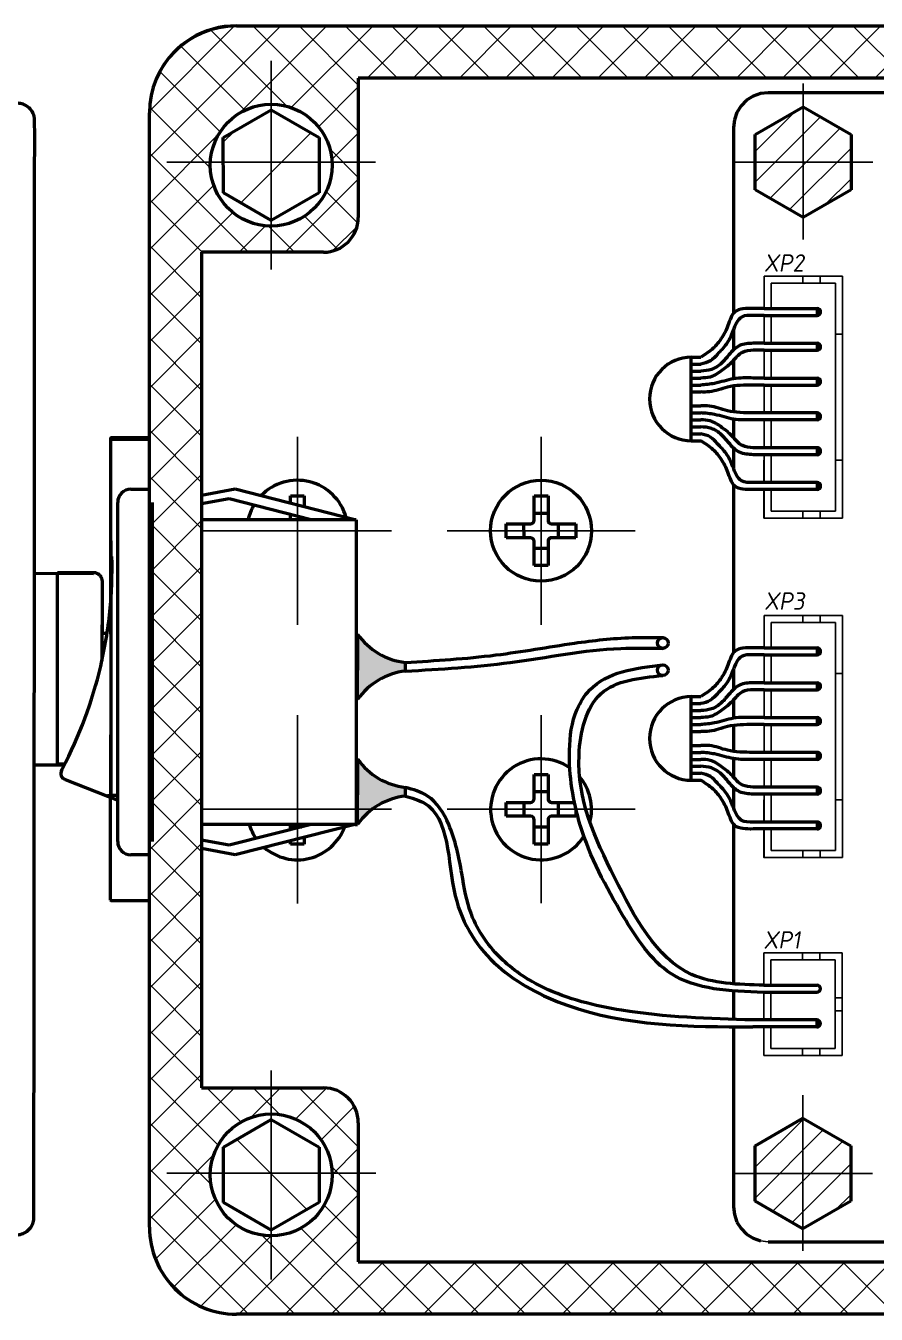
# Model space of a CAD drawing. Header units: inches. Extents: x -14 to 5184, y -66 to 1689.
# Drawn here: x 2332.1 to 2381, y 1406.1 to 1480.1 of the extents above; entities that cross this region are included whole.
import ezdxf

# ---------------------------------------------------------------- set-up
doc = ezdxf.new("R2010")
doc.units = ezdxf.units.IN
doc.header["$MEASUREMENT"] = 0
for name, color, linetype, lineweight in [('Видимые тонкие (ГОСТ)', 7, 'Continuous', 25), ('Видимый контур (ГОСТ)', 7, 'Continuous', 50), ('Маркер центра (ГОСТ)', 7, 'Continuous', 25), ('Штриховка (ГОСТ)', 7, 'Continuous', 18)]:
    doc.layers.add(name, color=color, linetype=linetype, lineweight=lineweight)
doc.styles.add('Standart2', font='gost_b.ttf', dxfattribs={"oblique": 10, "height": 2})
pattern_1 = [(45, (-1048.1199, 909.1897), (-0.88388348, 0.88388348), [])]

msp = doc.modelspace()

# ---------------------------------------------------------------- hatches: boundary and pattern name
at = {"layer": 'Видимые тонкие (ГОСТ)', "ltscale": 0.5}
h = msp.add_hatch(color=8, dxfattribs=at)
h.dxf.hatch_style = 1
h.paths.add_polyline_path([(2351.2092, 1441.4844), (2351.2092, 1441.4831), (2351.2092, 1441.4094, -0.2153571), (2353.9539, 1443.0344), (2353.9539, 1443.5344, -0.2153571), (2351.2092, 1445.1594), (2351.2092, 1445.0857), (2351.2092, 1443.2844), (2351.2092, 1443.0969)])
h = msp.add_hatch(color=8, dxfattribs=at)
h.dxf.hatch_style = 1
h.paths.add_polyline_path([(2351.2096, 1434.3094), (2351.2096, 1434.308), (2351.2096, 1434.2344, -0.2153571), (2353.9543, 1435.8594), (2353.9543, 1436.3594, -0.2153571), (2351.2096, 1437.9844), (2351.2096, 1437.9107), (2351.2096, 1436.1094), (2351.2096, 1435.9219)])
at = {"layer": 'Штриховка (ГОСТ)'}
h = msp.add_hatch(dxfattribs=at)
h.set_pattern_fill('ANSI37', color=256, scale=15, style=0)
h.set_pattern_definition([(45, (-1048.1199, 909.1897), (-1.3258252, 1.3258252), []), (135, (-1048.1199, 909.1897), (-1.3258252, -1.3258252), [])])
edge = h.paths.add_edge_path()
edge.add_ellipse((2344.2502, 1411.0967), major_axis=(-5, -0.0003), ratio=1, start_angle=0, end_angle=90)
edge.add_line((2344.2504, 1406.0967), (2464.2504, 1406.1028))
edge.add_ellipse((2464.2502, 1411.1028), major_axis=(0.0003, -5), ratio=1, start_angle=0, end_angle=90)
edge.add_line((2469.2502, 1411.103), (2469.2469, 1475.103))
edge.add_ellipse((2464.2469, 1475.1028), major_axis=(5, 0.0003), ratio=1, start_angle=0, end_angle=90)
edge.add_line((2464.2467, 1480.1028), (2344.2467, 1480.0967))
edge.add_ellipse((2344.2469, 1475.0967), major_axis=(-0.0003, 5), ratio=1, start_angle=0, end_angle=90)
edge.add_line((2339.2469, 1475.0965), (2339.2502, 1411.0965))
edge = h.paths.add_edge_path(flags=0)
edge.add_ellipse((2462.25, 1414.1027), major_axis=(-0.0002, 3.5), ratio=1, start_angle=0, end_angle=360)
edge = h.paths.add_edge_path(flags=0)
edge.add_ellipse((2462.2471, 1472.1027), major_axis=(-0.0002, 3.5), ratio=1, start_angle=0, end_angle=360)
edge = h.paths.add_edge_path(flags=0)
edge.add_ellipse((2346.2471, 1472.0968), major_axis=(-0.0002, 3.5), ratio=1, start_angle=0, end_angle=360)
edge = h.paths.add_edge_path(flags=0)
edge.add_ellipse((2346.25, 1414.0968), major_axis=(-0.0002, 3.5), ratio=1, start_angle=0, end_angle=360)
edge = h.paths.add_edge_path(flags=0)
edge.add_ellipse((2459.2472, 1469.1025), major_axis=(-2, -0.0001), ratio=1, start_angle=0, end_angle=90)
edge.add_line((2459.2473, 1467.1025), (2466.2473, 1467.1029))
edge.add_line((2466.2473, 1467.1029), (2466.2497, 1419.1029))
edge.add_line((2466.2497, 1419.1029), (2459.2497, 1419.1025))
edge.add_ellipse((2459.2498, 1417.1025), major_axis=(-0.0001, 2), ratio=1, start_angle=0, end_angle=90)
edge.add_line((2457.2498, 1417.1024), (2457.2503, 1409.1024))
edge.add_line((2457.2503, 1409.1024), (2351.2503, 1409.0971))
edge.add_line((2351.2503, 1409.0971), (2351.2498, 1417.0971))
edge.add_ellipse((2349.2498, 1417.097), major_axis=(2, 0.0001), ratio=1, start_angle=0, end_angle=90)
edge.add_line((2349.2497, 1419.097), (2342.2497, 1419.0966))
edge.add_line((2342.2497, 1419.0966), (2342.2473, 1467.0966))
edge.add_line((2342.2473, 1467.0966), (2349.2473, 1467.097))
edge.add_ellipse((2349.2472, 1469.097), major_axis=(0.0001, -2), ratio=1, start_angle=0, end_angle=90)
edge.add_line((2351.2472, 1469.0971), (2351.2468, 1477.0971))
edge.add_line((2351.2468, 1477.0971), (2457.2468, 1477.1024))
edge.add_line((2457.2468, 1477.1024), (2457.2472, 1469.1024))
h = msp.add_hatch(dxfattribs=at)
h.set_pattern_fill('ANSI31', color=256, scale=25.4, style=0)
h.set_pattern_definition([(45, (2194.0126, 1243.104), (-2.245064, 2.245064), [])])
h.paths.add_polyline_path([(2346.2457, 1475.2722), (2348.9964, 1473.6857), (2348.9977, 1470.5103), (2346.2484, 1468.9214), (2343.4977, 1470.508), (2343.4964, 1473.6834)])
h = msp.add_hatch(dxfattribs=at)
h.set_pattern_fill('ANSI31', color=256, scale=10, style=0)
h.set_pattern_definition(pattern_1)
h.paths.add_polyline_path([(2376.8009, 1475.449), (2379.5509, 1473.8613), (2379.5509, 1470.6859), (2376.8009, 1469.0982), (2374.0509, 1470.6859), (2374.0509, 1473.8613)])
h = msp.add_hatch(dxfattribs=at)
h.set_pattern_fill('ANSI31', color=256, scale=10, style=0)
h.set_pattern_definition(pattern_1)
h.paths.add_polyline_path([(2376.7896, 1417.3497), (2379.5396, 1415.762), (2379.5396, 1412.5866), (2376.7896, 1410.9989), (2374.0396, 1412.5866), (2374.0396, 1415.762)])
h = msp.add_hatch(dxfattribs=at)
h.set_pattern_fill('ANSI31', color=256, scale=25.4, angle=90.00021, style=0)
h.set_pattern_definition([(135.0002, (2194.0126, 1243.104), (-2.245056, -2.245072), [])])
h.paths.add_polyline_path([(2346.2488, 1417.2722), (2348.9994, 1415.6855), (2349.0006, 1412.5101), (2346.2512, 1410.9214), (2343.5006, 1412.5081), (2343.4994, 1415.6835)])

# ---------------------------------------------------------------- linework, layer by layer
at = {"layer": 'Видимые тонкие (ГОСТ)'}
for p, q in [((2374.5563, 1463.8683), (2374.5573, 1465.7232)), ((2374.5555, 1462.3982), (2374.5561, 1463.4683)), ((2374.559, 1462.3978), (2374.5588, 1461.8683)), ((2374.5585, 1461.4683), (2374.5577, 1459.8683)), ((2374.5575, 1459.4683), (2374.5566, 1457.8683)), ((2374.5564, 1457.4683), (2374.5555, 1455.8683)), ((2374.5509, 1453.8683), (2374.5516, 1455.1482)), ((2374.5553, 1455.4683), (2374.5551, 1455.1482)), ((2374.5498, 1451.8232), (2374.5507, 1453.4683)), ((2374.5509, 1451.822), (2374.5498, 1451.8232)), ((2374.5509, 1451.822), (2376.0358, 1451.8212)), ((2374.5518, 1451.822), (2374.5518, 1451.8211)), ((2376.0366, 1451.8203), (2374.5518, 1451.8211)), ((2374.5537, 1451.819), (2374.5518, 1451.8211)), ((2374.5563, 1444.3683), (2374.5573, 1446.2232)), ((2374.5555, 1442.8982), (2374.5561, 1443.9683)), ((2374.559, 1442.8978), (2374.5588, 1442.3683)), ((2374.5585, 1441.9683), (2374.5577, 1440.3683)), ((2374.5575, 1439.9683), (2374.5566, 1438.3683)), ((2374.5564, 1437.9683), (2374.5555, 1436.3683)), ((2374.5553, 1435.9683), (2374.5551, 1435.6482)), ((2374.5509, 1434.3683), (2374.5516, 1435.6482)), ((2374.5498, 1432.3232), (2374.5507, 1433.9683)), ((2374.5509, 1432.322), (2374.5498, 1432.3232)), ((2374.5509, 1432.322), (2376.0358, 1432.3212)), ((2374.5518, 1432.322), (2374.5518, 1432.3211)), ((2376.0366, 1432.3203), (2374.5518, 1432.3211)), ((2374.5537, 1432.319), (2374.5518, 1432.3211))]:
    msp.add_line(p, q, dxfattribs=at)
at = {"layer": 'Видимые тонкие (ГОСТ)', "transparency": 33554687}
for p, q in [((2374.5573, 1465.7232), (2374.5573, 1463.8683)), ((2376.7758, 1465.7232), (2374.5573, 1465.7232)), ((2376.7758, 1465.3232), (2376.7758, 1465.7232)), ((2377.7728, 1465.7232), (2376.7758, 1465.7232)), ((2379.0573, 1465.7232), (2377.7728, 1465.7232)), ((2377.7728, 1465.3232), (2377.7728, 1465.7232)), ((2379.0573, 1462.3982), (2379.0573, 1465.7232)), ((2374.9573, 1465.3232), (2374.9573, 1463.8683)), ((2376.7758, 1465.3232), (2374.9573, 1465.3232)), ((2377.7728, 1465.3232), (2376.7758, 1465.3232)), ((2378.6573, 1465.3232), (2377.7728, 1465.3232)), ((2378.6573, 1462.3982), (2378.6573, 1465.3232)), ((2374.5573, 1463.4683), (2374.5573, 1461.8683)), ((2374.9573, 1463.4683), (2374.9573, 1461.8683)), ((2378.6573, 1455.1482), (2378.6573, 1462.3982)), ((2378.6573, 1462.3982), (2379.0573, 1462.3982)), ((2379.0573, 1455.1482), (2379.0573, 1462.3982)), ((2374.5573, 1461.4683), (2374.5573, 1459.8683)), ((2374.9573, 1461.4683), (2374.9573, 1459.8683)), ((2374.5573, 1459.4683), (2374.5573, 1457.8683)), ((2374.9573, 1459.4683), (2374.9573, 1457.8683)), ((2374.5573, 1457.4683), (2374.5573, 1455.8683)), ((2374.9573, 1457.4683), (2374.9573, 1455.8683)), ((2374.5573, 1455.4683), (2374.5573, 1453.8683)), ((2374.9573, 1455.4683), (2374.9573, 1453.8683)), ((2378.6573, 1455.1482), (2379.0573, 1455.1482)), ((2378.6573, 1452.2232), (2378.6573, 1455.1482)), ((2379.0573, 1451.8232), (2379.0573, 1455.1482)), ((2374.5573, 1453.4683), (2374.5573, 1451.8232)), ((2374.9573, 1453.4683), (2374.9573, 1452.2232)), ((2374.9573, 1452.2232), (2376.7758, 1452.2232)), ((2377.7728, 1452.2232), (2376.7758, 1452.2232)), ((2376.7758, 1452.2232), (2376.7758, 1451.8232)), ((2377.7728, 1452.2232), (2377.7728, 1451.8232)), ((2377.7728, 1452.2232), (2378.6573, 1452.2232)), ((2374.5573, 1451.8232), (2376.7758, 1451.8232)), ((2377.7728, 1451.8232), (2376.7758, 1451.8232)), ((2377.7728, 1451.8232), (2379.0573, 1451.8232)), ((2374.5573, 1446.2232), (2374.5573, 1444.3683)), ((2376.7758, 1446.2232), (2374.5573, 1446.2232)), ((2374.5573, 1446.2232), (2374.5573, 1444.3683)), ((2376.7758, 1446.2232), (2374.5573, 1446.2232)), ((2376.7758, 1445.8232), (2376.7758, 1446.2232)), ((2377.7728, 1446.2232), (2376.7758, 1446.2232)), ((2376.7758, 1445.8232), (2376.7758, 1446.2232)), ((2377.7728, 1446.2232), (2376.7758, 1446.2232)), ((2379.0573, 1446.2232), (2377.7728, 1446.2232)), ((2377.7728, 1445.8232), (2377.7728, 1446.2232)), ((2379.0573, 1446.2232), (2377.7728, 1446.2232)), ((2377.7728, 1445.8232), (2377.7728, 1446.2232)), ((2379.0573, 1442.8982), (2379.0573, 1446.2232)), ((2379.0573, 1442.8982), (2379.0573, 1446.2232)), ((2374.9573, 1445.8232), (2374.9573, 1444.3683)), ((2376.7758, 1445.8232), (2374.9573, 1445.8232)), ((2374.9573, 1445.8232), (2374.9573, 1444.3683)), ((2376.7758, 1445.8232), (2374.9573, 1445.8232)), ((2377.7728, 1445.8232), (2376.7758, 1445.8232)), ((2377.7728, 1445.8232), (2376.7758, 1445.8232)), ((2378.6573, 1445.8232), (2377.7728, 1445.8232)), ((2378.6573, 1445.8232), (2377.7728, 1445.8232)), ((2378.6573, 1442.8982), (2378.6573, 1445.8232)), ((2378.6573, 1442.8982), (2378.6573, 1445.8232)), ((2374.5573, 1443.9683), (2374.5573, 1442.3683)), ((2374.5573, 1443.9683), (2374.5573, 1442.3683)), ((2374.9573, 1443.9683), (2374.9573, 1442.3683)), ((2374.9573, 1443.9683), (2374.9573, 1442.3683)), ((2378.6573, 1435.6482), (2378.6573, 1442.8982)), ((2378.6573, 1442.8982), (2379.0573, 1442.8982)), ((2378.6573, 1435.6482), (2378.6573, 1442.8982)), ((2378.6573, 1442.8982), (2379.0573, 1442.8982)), ((2379.0573, 1435.6482), (2379.0573, 1442.8982)), ((2379.0573, 1435.6482), (2379.0573, 1442.8982)), ((2374.5573, 1441.9683), (2374.5573, 1440.3683)), ((2374.5573, 1441.9683), (2374.5573, 1440.3683)), ((2374.9573, 1441.9683), (2374.9573, 1440.3683)), ((2374.9573, 1441.9683), (2374.9573, 1440.3683)), ((2374.5573, 1439.9683), (2374.5573, 1438.3683)), ((2374.5573, 1439.9683), (2374.5573, 1438.3683)), ((2374.9573, 1439.9683), (2374.9573, 1438.3683)), ((2374.9573, 1439.9683), (2374.9573, 1438.3683)), ((2374.5573, 1437.9683), (2374.5573, 1436.3683)), ((2374.5573, 1437.9683), (2374.5573, 1436.3683)), ((2374.9573, 1437.9683), (2374.9573, 1436.3683)), ((2374.9573, 1437.9683), (2374.9573, 1436.3683)), ((2374.5573, 1435.9683), (2374.5573, 1434.3683)), ((2374.5573, 1435.9683), (2374.5573, 1434.3683)), ((2374.9573, 1435.9683), (2374.9573, 1434.3683)), ((2374.9573, 1435.9683), (2374.9573, 1434.3683)), ((2378.6573, 1435.6482), (2379.0573, 1435.6482)), ((2378.6573, 1432.7232), (2378.6573, 1435.6482)), ((2378.6573, 1435.6482), (2379.0573, 1435.6482)), ((2378.6573, 1432.7232), (2378.6573, 1435.6482)), ((2379.0573, 1432.3232), (2379.0573, 1435.6482)), ((2379.0573, 1432.3232), (2379.0573, 1435.6482)), ((2374.5573, 1433.9683), (2374.5573, 1432.3232)), ((2374.5573, 1433.9683), (2374.5573, 1432.3232)), ((2374.9573, 1433.9683), (2374.9573, 1432.7232)), ((2374.9573, 1433.9683), (2374.9573, 1432.7232)), ((2374.5573, 1432.3232), (2376.7758, 1432.3232)), ((2374.5573, 1432.3232), (2376.7758, 1432.3232)), ((2374.9573, 1432.7232), (2376.7758, 1432.7232)), ((2374.9573, 1432.7232), (2376.7758, 1432.7232)), ((2377.7728, 1432.7232), (2376.7758, 1432.7232)), ((2376.7758, 1432.7232), (2376.7758, 1432.3232)), ((2377.7728, 1432.7232), (2376.7758, 1432.7232)), ((2376.7758, 1432.7232), (2376.7758, 1432.3232)), ((2377.7728, 1432.3232), (2376.7758, 1432.3232)), ((2377.7728, 1432.3232), (2376.7758, 1432.3232)), ((2377.7728, 1432.7232), (2377.7728, 1432.3232)), ((2377.7728, 1432.7232), (2378.6573, 1432.7232)), ((2377.7728, 1432.7232), (2377.7728, 1432.3232)), ((2377.7728, 1432.7232), (2378.6573, 1432.7232)), ((2377.7728, 1432.3232), (2379.0573, 1432.3232)), ((2377.7728, 1432.3232), (2379.0573, 1432.3232)), ((2376.7613, 1426.8507), (2374.5428, 1426.8507)), ((2374.5428, 1426.8507), (2374.5428, 1424.9958)), ((2374.9428, 1426.4507), (2374.9428, 1424.9958)), ((2376.7613, 1426.4507), (2374.9428, 1426.4507)), ((2376.7613, 1426.4507), (2376.7613, 1426.8507)), ((2377.7583, 1426.8507), (2376.7613, 1426.8507)), ((2377.7583, 1426.4507), (2376.7613, 1426.4507)), ((2379.0428, 1426.8507), (2377.7583, 1426.8507)), ((2377.7583, 1426.4507), (2377.7583, 1426.8507)), ((2378.6428, 1426.4507), (2377.7583, 1426.4507)), ((2378.6428, 1424.2757), (2378.6428, 1426.4507)), ((2379.0428, 1424.2757), (2379.0428, 1426.8507)), ((2374.5428, 1424.5958), (2374.5428, 1422.9958)), ((2374.9428, 1424.5958), (2374.9428, 1422.9958)), ((2378.6428, 1423.5257), (2378.6428, 1424.2757)), ((2378.6428, 1424.2757), (2379.0428, 1424.2757)), ((2379.0428, 1423.5257), (2379.0428, 1424.2757)), ((2378.6428, 1421.3507), (2378.6428, 1423.5257)), ((2378.6428, 1423.5257), (2379.0428, 1423.5257)), ((2379.0428, 1420.9507), (2379.0428, 1423.5257)), ((2374.5428, 1422.5958), (2374.5428, 1420.9507)), ((2374.9428, 1422.5958), (2374.9428, 1421.3507)), ((2374.9428, 1421.3507), (2376.7613, 1421.3507)), ((2376.7613, 1421.3507), (2376.7613, 1420.9507)), ((2377.7583, 1421.3507), (2376.7613, 1421.3507)), ((2377.7583, 1421.3507), (2378.6428, 1421.3507)), ((2377.7583, 1421.3507), (2377.7583, 1420.9507)), ((2374.5428, 1420.9507), (2376.7613, 1420.9507)), ((2377.7583, 1420.9507), (2376.7613, 1420.9507)), ((2377.7583, 1420.9507), (2379.0428, 1420.9507)), ((2374.3559, 1410.3106), (2374.8009, 1410.2606))]:
    msp.add_line(p, q, dxfattribs=at)
at = {"layer": 'Видимый контур (ГОСТ)'}
for p, q in [((2344.2467, 1480.0967), (2464.2467, 1480.1028)), ((2344.25, 1480.1027), (2462.2483, 1480.1027)), ((2457.2468, 1477.1024), (2351.2468, 1477.0971)), ((2351.2468, 1477.0971), (2351.2472, 1469.0971)), ((2339.2502, 1411.0965), (2339.2469, 1475.0965)), ((2343.4964, 1473.6834), (2346.2457, 1475.2722)), ((2346.2457, 1475.2722), (2348.9964, 1473.6857)), ((2374.0509, 1473.8613), (2376.8009, 1475.449)), ((2376.8009, 1475.449), (2379.5509, 1473.8613)), ((2343.4977, 1470.508), (2343.4964, 1473.6834)), ((2348.9964, 1473.6857), (2348.9977, 1470.5103)), ((2374.0509, 1470.6859), (2374.0509, 1473.8613)), ((2379.5509, 1473.8613), (2379.5509, 1470.6859)), ((2376.8009, 1469.0982), (2374.0509, 1470.6859)), ((2379.5509, 1470.6859), (2376.8009, 1469.0982)), ((2346.2484, 1468.9214), (2343.4977, 1470.508)), ((2348.9977, 1470.5103), (2346.2484, 1468.9214)), ((2349.2473, 1467.097), (2342.2473, 1467.0966)), ((2342.2473, 1467.0966), (2342.2497, 1419.0966)), ((2337.0199, 1456.3707), (2337.0117, 1446.8033)), ((2337.0355, 1456.4537), (2337.0199, 1456.3707)), ((2337.0355, 1456.4539), (2339.2479, 1456.452)), ((2338.1924, 1453.4844), (2339.248, 1453.4844)), ((2344.1802, 1453.4844), (2342.248, 1453.1253)), ((2343.8399, 1452.9308), (2342.2481, 1452.635)), ((2348.5431, 1451.7344), (2343.8399, 1452.9308)), ((2351.0596, 1451.7344), (2344.1802, 1453.4844)), ((2347.3474, 1453.0967), (2348.1474, 1453.097)), ((2347.3476, 1452.6786), (2347.3474, 1453.0967)), ((2348.1474, 1453.097), (2348.1476, 1452.4751)), ((2361.3474, 1453.0975), (2362.1474, 1453.0977)), ((2361.3479, 1451.6975), (2361.3474, 1453.0975)), ((2362.1474, 1453.0977), (2362.1479, 1451.6977)), ((2337.4304, 1433.2464), (2337.4304, 1452.7224)), ((2339.4304, 1433.2464), (2339.4304, 1452.7224)), ((2362.1478, 1452.0977), (2361.3478, 1452.0975)), ((2351.1304, 1451.7344), (2342.2481, 1451.7344)), ((2347.3479, 1451.7344), (2347.3478, 1452.0384)), ((2348.1479, 1451.8349), (2348.1479, 1451.7344)), ((2351.1304, 1451.7344), (2351.1304, 1434.2344)), ((2359.748, 1451.4969), (2361.148, 1451.4974)), ((2359.7483, 1450.6969), (2359.748, 1451.4969)), ((2360.748, 1451.4972), (2360.7483, 1450.6972)), ((2362.348, 1451.4978), (2363.748, 1451.4983)), ((2362.7483, 1450.698), (2362.748, 1451.498)), ((2363.748, 1451.4983), (2363.7483, 1450.6983)), ((2361.1483, 1450.6974), (2359.7483, 1450.6969)), ((2363.7483, 1450.6983), (2362.3483, 1450.6978)), ((2361.3489, 1449.0975), (2361.3483, 1450.4975)), ((2361.3485, 1450.0975), (2362.1485, 1450.0977)), ((2362.1483, 1450.4977), (2362.1489, 1449.0977)), ((2362.1489, 1449.0977), (2361.3489, 1449.0975)), ((2332.6463, 1448.6527), (2336.04, 1448.6501)), ((2333.965, 1437.7065), (2333.965, 1448.7065)), ((2333.965, 1448.7065), (2336.0289, 1448.7047)), ((2336.818, 1445.2041), (2336.5245, 1445.2043)), ((2351.1342, 1445.1594), (2351.2092, 1445.1594)), ((2351.2092, 1445.1594), (2351.2092, 1445.0844)), ((2351.2092, 1445.0857), (2351.2092, 1445.1594)), ((2351.2092, 1445.1594), (2351.2092, 1445.0844)), ((2351.2092, 1445.0857), (2351.2092, 1445.1594)), ((2351.2092, 1445.0844), (2351.2092, 1445.0857)), ((2351.2092, 1445.0844), (2351.2092, 1445.0857)), ((2351.2092, 1445.0844), (2351.2092, 1443.2844)), ((2351.2092, 1445.0844), (2351.2092, 1443.2844)), ((2337.0094, 1444.1023), (2337.0094, 1444.1022)), ((2351.2092, 1441.4844), (2351.2092, 1443.2844)), ((2351.2092, 1441.4844), (2351.2092, 1443.2844)), ((2351.0592, 1441.4094), (2351.2092, 1441.4094)), ((2351.0592, 1441.4094), (2351.2092, 1441.4094)), ((2351.2092, 1441.4094), (2351.2092, 1441.4844)), ((2351.2092, 1441.4844), (2351.2092, 1441.4831)), ((2351.2092, 1441.4094), (2351.2092, 1441.4844)), ((2351.2092, 1441.4844), (2351.2092, 1441.4831)), ((2351.2092, 1441.4831), (2351.2092, 1441.4094)), ((2351.2092, 1441.4831), (2351.2092, 1441.4094)), ((2335.6321, 1440.5517), (2335.6314, 1440.552)), ((2335.1259, 1439.2639), (2335.1253, 1439.2641)), ((2334.5485, 1438.0064), (2334.5484, 1438.0065)), ((2332.6381, 1437.6527), (2334.3699, 1437.6514)), ((2333.965, 1437.7065), (2334.3978, 1437.7061)), ((2351.1346, 1437.9844), (2351.2096, 1437.9844)), ((2351.2096, 1437.9844), (2351.2096, 1437.9094)), ((2351.2096, 1437.9107), (2351.2096, 1437.9844)), ((2351.2096, 1437.9844), (2351.2096, 1437.9094)), ((2351.2096, 1437.9107), (2351.2096, 1437.9844)), ((2351.2096, 1437.9094), (2351.2096, 1437.9107)), ((2351.2096, 1437.9094), (2351.2096, 1437.9107)), ((2351.2096, 1437.9094), (2351.2096, 1436.1094)), ((2351.2096, 1437.9094), (2351.2096, 1436.1094)), ((2334.4031, 1436.8029), (2336.8462, 1435.847)), ((2361.3482, 1437.0975), (2362.1482, 1437.0977)), ((2361.3487, 1435.6975), (2361.3482, 1437.0975)), ((2362.1482, 1437.0977), (2362.1487, 1435.6977)), ((2336.8462, 1435.847), (2337.4304, 1435.6184)), ((2337.0023, 1435.7859), (2336.9973, 1429.871)), ((2351.2096, 1434.3094), (2351.2096, 1436.1094)), ((2351.2096, 1434.3094), (2351.2096, 1436.1094)), ((2362.1486, 1436.0977), (2361.3486, 1436.0975)), ((2359.7488, 1435.4969), (2361.1488, 1435.4974)), ((2359.7491, 1434.6969), (2359.7488, 1435.4969)), ((2360.7488, 1435.4972), (2360.7491, 1434.6972)), ((2362.3488, 1435.4978), (2363.6636, 1435.4983)), ((2362.7491, 1434.698), (2362.7488, 1435.498)), ((2363.7489, 1435.1141), (2363.7491, 1434.6983)), ((2351.2096, 1434.2344), (2351.2096, 1434.3094)), ((2351.2096, 1434.3094), (2351.2096, 1434.308)), ((2351.2096, 1434.2344), (2351.2096, 1434.3094)), ((2351.2096, 1434.3094), (2351.2096, 1434.308)), ((2351.2096, 1434.308), (2351.2096, 1434.2344)), ((2351.2096, 1434.308), (2351.2096, 1434.2344)), ((2361.1491, 1434.6974), (2359.7491, 1434.6969)), ((2361.3497, 1433.0975), (2361.3492, 1434.4975)), ((2362.1492, 1434.4977), (2362.1497, 1433.0977)), ((2363.7491, 1434.6983), (2362.3491, 1434.6978)), ((2351.1304, 1434.2344), (2342.249, 1434.2344)), ((2348.5431, 1434.2344), (2343.8399, 1433.0379)), ((2351.0596, 1434.2344), (2344.1802, 1432.4844)), ((2347.3494, 1433.9307), (2347.3493, 1434.2344)), ((2347.3493, 1434.0967), (2348.0031, 1434.097)), ((2348.1493, 1434.2344), (2348.1493, 1434.1342)), ((2351.0596, 1434.2344), (2351.2096, 1434.2344)), ((2351.0596, 1434.2344), (2351.2096, 1434.2344)), ((2361.3493, 1434.0975), (2362.1493, 1434.0977)), ((2343.8399, 1433.0379), (2342.249, 1433.3336)), ((2344.1802, 1432.4844), (2342.2491, 1432.8432)), ((2347.3497, 1433.0967), (2347.3496, 1433.2906)), ((2348.1497, 1433.097), (2347.3497, 1433.0967)), ((2348.1495, 1433.4941), (2348.1497, 1433.097)), ((2362.1497, 1433.0977), (2361.3497, 1433.0975)), ((2339.2491, 1432.4844), (2338.1924, 1432.4844)), ((2342.2497, 1419.0966), (2349.2497, 1419.097)), ((2374.0396, 1415.762), (2376.7896, 1417.3497)), ((2376.7896, 1417.3497), (2379.5396, 1415.762)), ((2343.4994, 1415.6835), (2346.2488, 1417.2722)), ((2346.2488, 1417.2722), (2348.9994, 1415.6855)), ((2351.2498, 1417.0971), (2351.2503, 1409.0971)), ((2343.5006, 1412.5081), (2343.4994, 1415.6835)), ((2348.9994, 1415.6855), (2349.0006, 1412.5101)), ((2374.0396, 1412.5866), (2374.0396, 1415.762)), ((2379.5396, 1415.762), (2379.5396, 1412.5866)), ((2339.25, 1411.1027), (2339.25, 1414.0996)), ((2346.2512, 1410.9214), (2343.5006, 1412.5081)), ((2349.0006, 1412.5101), (2346.2512, 1410.9214)), ((2376.7896, 1410.9989), (2374.0396, 1412.5866)), ((2379.5396, 1412.5866), (2376.7896, 1410.9989)), ((2351.2503, 1409.0971), (2457.2503, 1409.1024)), ((2464.2504, 1406.1028), (2344.2504, 1406.0967))]:
    msp.add_line(p, q, dxfattribs=at)
at = {"layer": 'Видимый контур (ГОСТ)', "transparency": 33554687}
for p, q in [((2373.5539, 1475.8236), (2373.2369, 1475.5076)), ((2373.9329, 1476.0626), (2373.5539, 1475.8236)), ((2374.3559, 1476.2096), (2373.9329, 1476.0626)), ((2374.8009, 1476.2606), (2374.3559, 1476.2096)), ((2433.8009, 1476.2606), (2374.8009, 1476.2606)), ((2372.9989, 1475.1276), (2372.8509, 1474.7056)), ((2373.2369, 1475.5076), (2372.9989, 1475.1276)), ((2372.8509, 1474.7056), (2372.8009, 1474.2606)), ((2372.8009, 1474.2606), (2372.8009, 1463.5845)), ((2372.8009, 1462.6502), (2372.8009, 1461.4836)), ((2372.8009, 1460.8847), (2372.8009, 1459.8278)), ((2372.8009, 1459.4122), (2372.8009, 1457.9244)), ((2372.8009, 1457.5087), (2372.8009, 1456.4518)), ((2372.8009, 1455.853), (2372.8009, 1454.6864)), ((2372.8009, 1453.7521), (2372.8009, 1444.0845)), ((2372.8009, 1443.1502), (2372.8009, 1441.9836)), ((2372.8009, 1441.3847), (2372.8009, 1440.3278)), ((2372.8009, 1439.9122), (2372.8009, 1438.4244)), ((2372.8009, 1438.0087), (2372.8009, 1436.9518)), ((2372.8009, 1436.353), (2372.8009, 1435.1864)), ((2372.8009, 1434.2521), (2372.8009, 1425.0712)), ((2372.8009, 1424.6675), (2372.8009, 1423.0313)), ((2372.8009, 1422.6026), (2372.8009, 1412.2606)), ((2372.8009, 1412.2606), (2372.8509, 1411.8156)), ((2372.8509, 1411.8156), (2372.9989, 1411.3926)), ((2372.9989, 1411.3926), (2373.2369, 1411.0136)), ((2373.2369, 1411.0136), (2373.5539, 1410.6966)), ((2373.5539, 1410.6966), (2373.9329, 1410.4586)), ((2373.9329, 1410.4586), (2374.3559, 1410.3106)), ((2374.8009, 1410.2606), (2433.8009, 1410.2606))]:
    msp.add_line(p, q, dxfattribs=at)
at = {"layer": 'Видимый контур (ГОСТ)', "ltscale": 0.5}
for p, q in [((2374.557, 1463.8683), (2373.933, 1463.8683)), ((2374.557, 1463.4683), (2373.933, 1463.4683)), ((2374.5561, 1463.4683), (2377.6073, 1463.4683)), ((2374.557, 1463.8683), (2377.6073, 1463.8683)), ((2377.6073, 1463.8683), (2377.6073, 1463.4683)), ((2374.557, 1461.8683), (2373.933, 1461.8683)), ((2374.557, 1461.8683), (2377.6073, 1461.8683)), ((2377.6073, 1461.8683), (2377.6073, 1461.4683)), ((2370.3775, 1458.6683), (2370.3775, 1461.0683)), ((2370.3775, 1461.0683), (2370.9168, 1461.0683)), ((2374.557, 1461.4683), (2373.933, 1461.4683)), ((2374.557, 1461.4683), (2377.6073, 1461.4683)), ((2370.3775, 1460.6683), (2370.9168, 1460.6683)), ((2370.3775, 1460.6683), (2370.9168, 1460.6683)), ((2370.3775, 1460.2683), (2370.9168, 1460.2683)), ((2370.3775, 1460.2683), (2370.9168, 1460.2683)), ((2370.3775, 1457.4683), (2370.3775, 1459.8683)), ((2370.3775, 1459.8683), (2370.9168, 1459.8683)), ((2370.3775, 1459.8683), (2370.9168, 1459.8683)), ((2370.3775, 1459.8683), (2370.9168, 1459.8683)), ((2370.3775, 1459.4683), (2370.9168, 1459.4683)), ((2370.3775, 1459.4683), (2370.9168, 1459.4683)), ((2370.3775, 1459.4683), (2370.9168, 1459.4683)), ((2370.3775, 1459.4683), (2370.9168, 1459.4683)), ((2374.557, 1459.8683), (2373.933, 1459.8683)), ((2374.557, 1459.4683), (2373.933, 1459.4683)), ((2374.557, 1459.8683), (2377.6073, 1459.8683)), ((2374.557, 1459.4683), (2377.6073, 1459.4683)), ((2377.6073, 1459.8683), (2377.6073, 1459.4683)), ((2370.3775, 1459.0683), (2370.9168, 1459.0683)), ((2370.3775, 1459.0683), (2370.9168, 1459.0683)), ((2370.3775, 1458.6683), (2370.3775, 1459.0683)), ((2370.3775, 1459.0683), (2370.9168, 1459.0683)), ((2370.3775, 1459.0683), (2370.9168, 1459.0683)), ((2370.3775, 1456.2683), (2370.3775, 1458.6683)), ((2370.3775, 1458.2683), (2370.9168, 1458.2683)), ((2370.3775, 1458.2683), (2370.9168, 1458.2683)), ((2370.3775, 1458.2683), (2370.9168, 1458.2683)), ((2370.3775, 1458.2683), (2370.9168, 1458.2683)), ((2370.3775, 1457.4683), (2370.3775, 1457.8683)), ((2370.3775, 1457.8683), (2370.9168, 1457.8683)), ((2370.3775, 1457.8683), (2370.9168, 1457.8683)), ((2370.3775, 1457.8683), (2370.9168, 1457.8683)), ((2370.3775, 1457.8683), (2370.9168, 1457.8683)), ((2370.3775, 1457.4683), (2370.9168, 1457.4683)), ((2370.3775, 1457.4683), (2370.9168, 1457.4683)), ((2370.3775, 1457.4683), (2370.9168, 1457.4683)), ((2377.6073, 1457.8683), (2373.933, 1457.8683)), ((2377.6073, 1457.4683), (2373.933, 1457.4683)), ((2377.6073, 1457.8683), (2377.6073, 1457.4683)), ((2370.3775, 1457.0683), (2370.9168, 1457.0683)), ((2370.3775, 1457.0683), (2370.9168, 1457.0683)), ((2370.3775, 1456.2683), (2370.3775, 1456.6683)), ((2370.3775, 1456.6683), (2370.9168, 1456.6683)), ((2370.3775, 1456.6683), (2370.9168, 1456.6683)), ((2370.3775, 1456.2683), (2370.9168, 1456.2683)), ((2377.6073, 1455.8683), (2373.933, 1455.8683)), ((2377.6073, 1455.8683), (2377.6073, 1455.4683)), ((2377.6073, 1455.4683), (2373.933, 1455.4683)), ((2377.6073, 1453.8683), (2373.933, 1453.8683)), ((2377.6073, 1453.8683), (2377.6073, 1453.4683)), ((2377.6073, 1453.4683), (2373.933, 1453.4683)), ((2374.557, 1444.3683), (2373.933, 1444.3683)), ((2374.557, 1443.9683), (2373.933, 1443.9683)), ((2374.5561, 1443.9683), (2377.6073, 1443.9683)), ((2374.557, 1444.3683), (2377.6073, 1444.3683)), ((2377.6073, 1444.3683), (2377.6073, 1443.9683)), ((2351.2092, 1443.4719), (2351.2092, 1443.0969)), ((2351.2092, 1443.4719), (2351.2092, 1443.0969)), ((2353.9539, 1443.0344), (2353.9539, 1443.5344)), ((2374.557, 1442.3683), (2373.933, 1442.3683)), ((2374.557, 1441.9683), (2373.933, 1441.9683)), ((2374.557, 1442.3683), (2377.6073, 1442.3683)), ((2374.557, 1441.9683), (2377.6073, 1441.9683)), ((2377.6073, 1442.3683), (2377.6073, 1441.9683)), ((2370.3775, 1439.1683), (2370.3775, 1441.5683)), ((2370.3775, 1441.5683), (2370.9168, 1441.5683)), ((2370.3775, 1441.1683), (2370.9168, 1441.1683)), ((2370.3775, 1441.1683), (2370.9168, 1441.1683)), ((2370.3775, 1440.7683), (2370.9168, 1440.7683)), ((2370.3775, 1440.7683), (2370.9168, 1440.7683)), ((2370.3775, 1437.9683), (2370.3775, 1440.3683)), ((2370.3775, 1440.3683), (2370.9168, 1440.3683)), ((2370.3775, 1440.3683), (2370.9168, 1440.3683)), ((2370.3775, 1440.3683), (2370.9168, 1440.3683)), ((2374.557, 1440.3683), (2373.933, 1440.3683)), ((2374.557, 1440.3683), (2377.6073, 1440.3683)), ((2377.6073, 1440.3683), (2377.6073, 1439.9683)), ((2370.3775, 1439.9683), (2370.9168, 1439.9683)), ((2370.3775, 1439.9683), (2370.9168, 1439.9683)), ((2370.3775, 1439.9683), (2370.9168, 1439.9683)), ((2370.3775, 1439.9683), (2370.9168, 1439.9683)), ((2370.3775, 1439.5683), (2370.9168, 1439.5683)), ((2370.3775, 1439.5683), (2370.9168, 1439.5683)), ((2370.3775, 1439.1683), (2370.3775, 1439.5683)), ((2370.3775, 1439.5683), (2370.9168, 1439.5683)), ((2370.3775, 1439.5683), (2370.9168, 1439.5683)), ((2374.557, 1439.9683), (2373.933, 1439.9683)), ((2374.557, 1439.9683), (2377.6073, 1439.9683)), ((2370.3775, 1436.7683), (2370.3775, 1439.1683)), ((2370.3775, 1438.7683), (2370.9168, 1438.7683)), ((2370.3775, 1438.7683), (2370.9168, 1438.7683)), ((2370.3775, 1438.7683), (2370.9168, 1438.7683)), ((2370.3775, 1438.7683), (2370.9168, 1438.7683)), ((2370.3775, 1437.9683), (2370.3775, 1438.3683)), ((2370.3775, 1438.3683), (2370.9168, 1438.3683)), ((2370.3775, 1438.3683), (2370.9168, 1438.3683)), ((2370.3775, 1438.3683), (2370.9168, 1438.3683)), ((2370.3775, 1438.3683), (2370.9168, 1438.3683)), ((2377.6073, 1438.3683), (2373.933, 1438.3683)), ((2377.6073, 1438.3683), (2377.6073, 1437.9683)), ((2370.3775, 1437.9683), (2370.9168, 1437.9683)), ((2370.3775, 1437.9683), (2370.9168, 1437.9683)), ((2370.3775, 1437.9683), (2370.9168, 1437.9683)), ((2370.3775, 1437.5683), (2370.9168, 1437.5683)), ((2370.3775, 1437.5683), (2370.9168, 1437.5683)), ((2377.6073, 1437.9683), (2373.933, 1437.9683)), ((2370.3775, 1436.7683), (2370.3775, 1437.1683)), ((2370.3775, 1437.1683), (2370.9168, 1437.1683)), ((2370.3775, 1437.1683), (2370.9168, 1437.1683)), ((2370.3775, 1436.7683), (2370.9168, 1436.7683)), ((2351.2096, 1436.2969), (2351.2096, 1435.9219)), ((2351.2096, 1436.2969), (2351.2096, 1435.9219)), ((2353.9543, 1435.8594), (2353.9543, 1436.3594)), ((2377.6073, 1436.3683), (2373.933, 1436.3683)), ((2377.6073, 1435.9683), (2373.933, 1435.9683)), ((2377.6073, 1436.3683), (2377.6073, 1435.9683)), ((2377.6073, 1434.3683), (2373.933, 1434.3683)), ((2377.6073, 1434.3683), (2377.6073, 1433.9683)), ((2377.6073, 1433.9683), (2373.933, 1433.9683)), ((2374.5425, 1424.9958), (2377.5928, 1424.9958)), ((2374.5425, 1424.5958), (2377.5928, 1424.5958)), ((2377.5928, 1422.9958), (2373.9185, 1422.9958)), ((2377.5928, 1422.5958), (2373.9185, 1422.5958)), ((2377.5928, 1422.9958), (2377.5928, 1422.5958))]:
    msp.add_line(p, q, dxfattribs=at)
at = {"layer": 'Видимый контур (ГОСТ)'}
for centre, radius in [((2346.2471, 1472.0968), 3.5), ((2361.7481, 1451.0976), 2.9), ((2346.25, 1414.0968), 3.5)]:
    msp.add_circle(centre, radius, dxfattribs=at)
at = {"layer": 'Видимый контур (ГОСТ)', "ltscale": 0.5}
for centre in [(2368.7431, 1444.6495), (2368.7383, 1443.0881)]:
    msp.add_circle(centre, 0.3078, dxfattribs=at)
at = {"layer": 'Видимый контур (ГОСТ)'}
for centre, radius, start, end in [((2344.2469, 1475.0967), 5, 90.002897, 180.002897), ((2344.25, 1475.1027), 5, 90, 152.703271), ((2349.2472, 1469.097), 2, 270.002897, 0.002897), ((2347.7481, 1451.0969), 2.9, 15.366923, 136.088385), ((2338.1924, 1452.7224), 0.762, 90, 180), ((2347.7481, 1451.0969), 2.9, 149.431077, 167.301931), ((2361.1479, 1451.6974), 0.2, 270.020765, 0.020765), ((2362.3479, 1451.6978), 0.2, 180.020765, 270.020765), ((2361.1483, 1450.4974), 0.2, 0.020765, 90.020765), ((2362.3483, 1450.4978), 0.2, 90.020765, 180.020765), ((2361.7489, 1435.0976), 2.9, 55.344442, 327.931866), ((2334.5419, 1437.1577), 0.381, 152.025186, 248.629378), ((2361.7489, 1435.0976), 2.9, 345.375102, 40.253298), ((2361.1487, 1435.6974), 0.2, 270.020765, 0.020765), ((2362.3487, 1435.6978), 0.2, 180.020765, 270.020765), ((2361.1492, 1434.4974), 0.2, 0.020765, 90.020765), ((2362.3492, 1434.4978), 0.2, 90.020765, 180.020765), ((2347.7489, 1435.0969), 2.9, 197.303192, 215.11236), ((2347.7489, 1435.0969), 2.9, 229.000821, 339.543871), ((2338.1924, 1433.2464), 0.762, 180, 270), ((2349.2498, 1417.097), 2, 0.002897, 90.002897), ((2344.25, 1411.1027), 5, 180, 181.492008), ((2344.2502, 1411.0967), 5, 180.002897, 270.002897)]:
    msp.add_arc(centre, radius, start, end, dxfattribs=at)
at = {"layer": 'Видимый контур (ГОСТ)', "ltscale": 0.5}
for centre, radius, start, end in [((2377.6073, 1463.6683), 0.2, 270, 90), ((2377.6073, 1461.6683), 0.2, 270, 90), ((2370.3775, 1458.6683), 2.4, 90, 270), ((2377.6073, 1459.6683), 0.2, 270, 90), ((2377.6073, 1457.6683), 0.2, 270, 90), ((2377.6073, 1455.6683), 0.2, 270, 90), ((2377.6073, 1453.6683), 0.2, 270, 90), ((2354.3804, 1447.3853), 3.8745, 215.065268, 263.679014), ((2377.6073, 1444.1683), 0.2, 270, 90), ((2354.3804, 1439.1835), 3.8745, 96.320986, 144.934732), ((2377.6073, 1442.1683), 0.2, 270, 90), ((2370.3775, 1439.1683), 2.4, 90, 270), ((2377.6073, 1440.1683), 0.2, 270, 90), ((2377.6073, 1438.1683), 0.2, 270, 90), ((2354.3808, 1440.2103), 3.8745, 215.065268, 263.679014), ((2354.3808, 1432.0084), 3.8745, 96.320986, 144.934732), ((2377.6073, 1436.1683), 0.2, 270, 90), ((2377.6073, 1434.1683), 0.2, 270, 90), ((2377.5928, 1424.7958), 0.2, 270, 90), ((2377.5928, 1422.7958), 0.2, 270, 90)]:
    msp.add_arc(centre, radius, start, end, dxfattribs=at)
at = {"layer": 'Видимый контур (ГОСТ)'}
for centre, major_axis, ratio, start_param, end_param in [((2340.0198, 1456.3681), (-3, 0.0026), 0.0049566, 6.2822567, 7.5937289), ((2337.0242, 1443.2039), (0.0114, 13.25), 0.0009285, 0.0000006, 0.0049573), ((2339.9973, 1429.8685), (-3, 0.0026), 0.0049566, 0, 1.3187859)]:
    msp.add_ellipse(centre, major_axis=major_axis, ratio=ratio, start_param=start_param, end_param=end_param, dxfattribs=at)
at = {"layer": 'Видимый контур (ГОСТ)', "extrusion": (0, 0, -1)}
for major_axis, ratio, start_param, end_param in [((-0.0055, -7.3636), 0.0001065, 2.1092633, 7.3155146), ((-0.0099, -13.25), 0.0002011, 1.7223195, 2.0526906)]:
    msp.add_ellipse((2337.0359, 1443.1494), major_axis=major_axis, ratio=ratio, start_param=start_param, end_param=end_param, dxfattribs=at)
at = {"layer": 'Видимый контур (ГОСТ)'}
for points, knots in [([(2331.6116, 1410.6534), (2331.7197, 1410.6533), (2331.8292, 1410.6713), (2332.0323, 1410.7397), (2332.1286, 1410.7904), (2332.2983, 1410.918), (2332.3738, 1410.9965), (2332.4948, 1411.1711), (2332.5418, 1411.2694), (2332.586, 1411.4197), (2332.5967, 1411.4708), (2332.6047, 1411.5294), (2332.606, 1411.5403), (2332.6079, 1411.5581), (2332.6085, 1411.5654), (2332.6098, 1411.5812), (2332.6103, 1411.5889), (2332.611, 1411.6012), (2332.6113, 1411.6058), (2332.6117, 1411.6158), (2332.6118, 1411.6198), (2332.6122, 1411.6302), (2332.6122, 1411.6337), (2332.6124, 1411.6456), (2332.6125, 1411.6493), (2332.6126, 1411.6695), (2332.6127, 1411.689), (2332.6132, 1411.8055), (2332.6136, 1411.9711), (2332.6152, 1412.8631), (2332.6167, 1414.0844), (2332.6204, 1417.4403), (2332.6226, 1419.5913), (2332.6272, 1424.5635), (2332.6297, 1427.4469), (2332.6349, 1433.5762), (2332.6375, 1436.8982), (2332.6426, 1443.5608), (2332.6451, 1446.9843), (2332.6497, 1453.504), (2332.6518, 1456.6814), (2332.6554, 1462.3962), (2332.6569, 1465.0049), (2332.6591, 1469.3347), (2332.6598, 1471.1098), (2332.6605, 1473.6152), (2332.6604, 1474.3736), (2332.6598, 1474.6144), (2332.6597, 1474.6312), (2332.6596, 1474.6505), (2332.6596, 1474.6554), (2332.6595, 1474.6665), (2332.6595, 1474.6694), (2332.659, 1474.6858), (2332.6589, 1474.691), (2332.6582, 1474.7045), (2332.658, 1474.7089), (2332.6574, 1474.719), (2332.657, 1474.7245), (2332.6558, 1474.7397), (2332.6548, 1474.7505), (2332.6523, 1474.7734), (2332.6508, 1474.7857), (2332.6461, 1474.8178), (2332.6425, 1474.8382), (2332.6296, 1474.8995), (2332.6183, 1474.9405), (2332.5772, 1475.0592), (2332.5397, 1475.1352), (2332.4359, 1475.2923), (2332.3632, 1475.3716), (2332.1977, 1475.5029), (2332.1027, 1475.5561), (2331.9033, 1475.629), (2331.7963, 1475.6497), (2331.6802, 1475.6532), (2331.6702, 1475.6534), (2331.6602, 1475.6534)], [0, 0, 0, 0, 0.032431, 0.032431, 0.0642755, 0.0642755, 0.0961404, 0.0961404, 0.1279938, 0.1279938, 0.1432839, 0.1432839, 0.1468208, 0.1468208, 0.1495516, 0.1495516, 0.1534385, 0.1534385, 0.157371, 0.157371, 0.1637916, 0.1637916, 0.1781958, 0.1781958, 0.2213501, 0.2213501, 0.3507969, 0.3507969, 0.7398181, 0.7398181, 1.7698275, 1.7698275, 2.7731091, 2.7731091, 3.7768892, 3.7768892, 4.7806147, 4.7806147, 5.7843336, 5.7843336, 6.7880512, 6.7880512, 7.7917723, 7.7917723, 8.7955067, 8.7955067, 9.7992877, 9.7992877, 9.9028294, 9.9028294, 9.9532696, 9.9532696, 9.9788229, 9.9788229, 9.9872124, 9.9872124, 9.9903824, 9.9903824, 9.9930761, 9.9930761, 9.9969755, 9.9969755, 10.0008901, 10.0008901, 10.0071644, 10.0071644, 10.0198821, 10.0198821, 10.0449085, 10.0449085, 10.0764028, 10.0764028, 10.1082596, 10.1082596, 10.1401237, 10.1401237, 10.1431147, 10.1431147, 10.1431147, 10.1431147]), ([(2334.2579, 1437.4357), (2335.2419, 1439.3088), (2335.9735, 1441.273), (2336.4546, 1443.329), (2336.5749, 1443.843), (2336.6795, 1444.3644), (2336.7672, 1444.8881), (2336.8549, 1445.4119), (2336.9254, 1445.9362), (2336.9791, 1446.4611), (2337.0865, 1447.5109), (2337.1268, 1448.5628), (2337.1001, 1449.6168)], [0, 0, 0, 0, 0.006295747, 0.006295747, 0.006295747, 0.007869684, 0.007869684, 0.007869684, 0.00944362, 0.00944362, 0.00944362, 0.012591494, 0.012591494, 0.012591494, 0.012591494]), ([(2336.0289, 1448.7047), (2336.0374, 1448.7047), (2336.0459, 1448.7045), (2336.0798, 1448.7027), (2336.1052, 1448.6995), (2336.1829, 1448.6833), (2336.2344, 1448.6635), (2336.3267, 1448.6095), (2336.3687, 1448.5749), (2336.4389, 1448.4952), (2336.4679, 1448.4491), (2336.4988, 1448.3765), (2336.5071, 1448.3517), (2336.516, 1448.3163), (2336.5183, 1448.3057), (2336.5225, 1448.2831), (2336.5242, 1448.2708), (2336.5259, 1448.2559), (2336.5263, 1448.2517), (2336.527, 1448.2432), (2336.5273, 1448.2393), (2336.5278, 1448.2323), (2336.5279, 1448.2296), (2336.5282, 1448.2231), (2336.5283, 1448.2204), (2336.5285, 1448.2123), (2336.5286, 1448.209), (2336.5288, 1448.1943), (2336.5289, 1448.182), (2336.5294, 1448.1112), (2336.5296, 1448.0143), (2336.5302, 1447.6792), (2336.5304, 1447.3949), (2336.5305, 1446.7039), (2336.5305, 1446.2924), (2336.5303, 1445.6378), (2336.5303, 1445.4245), (2336.5302, 1445.2041)], [0, 0, 0, 0, 0.00254253, 0.00254253, 0.01019007, 0.01019007, 0.02634114, 0.02634114, 0.04226634, 0.04226634, 0.05819551, 0.05819551, 0.06599708, 0.06599708, 0.06928122, 0.06928122, 0.07315533, 0.07315533, 0.0748409, 0.0748409, 0.07710855, 0.07710855, 0.07979397, 0.07979397, 0.08468371, 0.08468371, 0.09756992, 0.09756992, 0.1362083, 0.1362083, 0.25284873, 0.25284873, 0.41696622, 0.41696622, 0.57640272, 0.57640272, 0.64806366, 0.64806366, 0.64806366, 0.64806366]), ([(2336.5261, 1445.6921), (2336.5261, 1445.6921), (2336.5261, 1445.6887), (2336.5259, 1445.6693), (2336.5257, 1445.6396), (2336.5253, 1445.5264), (2336.525, 1445.4168), (2336.5243, 1445.1291), (2336.524, 1444.944), (2336.5233, 1444.5254), (2336.523, 1444.2866), (2336.5226, 1443.9037), (2336.5224, 1443.7659), (2336.5223, 1443.6262)], [0.08669147, 0.08669147, 0.08669147, 0.08669147, 0.10097924, 0.10097924, 0.14497749, 0.14497749, 0.22021151, 0.22021151, 0.29952063, 0.29952063, 0.37908719, 0.37908719, 0.42134427, 0.42134427, 0.42134427, 0.42134427]), ([(2334.2054, 1437.3365), (2334.2054, 1437.3365), (2334.2057, 1437.337), (2334.2063, 1437.3381), (2334.2069, 1437.3391), (2334.2077, 1437.3407), (2334.2088, 1437.3428), (2334.211, 1437.347), (2334.2144, 1437.3532), (2334.2185, 1437.3611), (2334.2196, 1437.3631), (2334.2207, 1437.3652), (2334.2218, 1437.3674), (2334.2253, 1437.3739), (2334.2292, 1437.3813), (2334.2334, 1437.3893), (2334.239, 1437.3999), (2334.2453, 1437.4117), (2334.2517, 1437.4239), (2334.2537, 1437.4278), (2334.2558, 1437.4317), (2334.2579, 1437.4357)], [0, 0, 0, 0, 0.00002141816, 0.00002141816, 0.00002141816, 0.00004283633, 0.00004283633, 0.00004283633, 0.00008569246, 0.00008569246, 0.00008569246, 0.00009633212, 0.00009633212, 0.00009633212, 0.00012825111, 0.00012825111, 0.00012825111, 0.00017037266, 0.00017037266, 0.00017037266, 0.00018374015, 0.00018374015, 0.00018374015, 0.00018374015]), ([(2337.4304, 1435.9005), (2337.276, 1435.8971), (2337.1456, 1435.892), (2336.9948, 1435.8822), (2336.9422, 1435.8779), (2336.8803, 1435.8696), (2336.8616, 1435.8663), (2336.8419, 1435.86), (2336.8375, 1435.8573), (2336.8365, 1435.852), (2336.8398, 1435.8494), (2336.8462, 1435.847)], [-0.07313567, -0.07313567, -0.07313567, -0.07313567, -0.040082588, -0.040082588, -0.022747419, -0.022747419, -0.01307359, -0.01307359, -0.006471682, -0.006471682, -0.000000001, -0.000000001, -0.000000001, -0.000000001])]:
    msp.add_open_spline(points, degree=3, knots=knots, dxfattribs=at)
at = {"layer": 'Видимый контур (ГОСТ)', "ltscale": 0.5}
for points in [[(2373.933, 1463.8683), (2372.8804, 1463.6679), (2372.4786, 1462.8823), (2372.095, 1462.1333), (2371.6384, 1461.5852), (2370.9168, 1461.0683)], [(2373.933, 1463.4683), (2373.2639, 1463.3756), (2372.7708, 1462.5718), (2372.3872, 1461.8045), (2371.8758, 1461.2381), (2371.474, 1460.8593), (2370.9168, 1460.6683)], [(2373.933, 1461.8683), (2373.1513, 1461.7318), (2372.5319, 1461.1941), (2372.1112, 1460.7266), (2371.5385, 1460.3642), (2370.9168, 1460.2683)], [(2373.933, 1461.4683), (2373.3146, 1461.3449), (2372.7188, 1460.7966), (2372.1586, 1460.3198), (2371.4555, 1459.9264), (2370.9168, 1459.8683)], [(2373.933, 1459.8683), (2372.8057, 1459.8286), (2371.7156, 1459.5616), (2370.9168, 1459.4683)], [(2373.933, 1459.4683), (2372.4505, 1459.346), (2371.4217, 1459.0797), (2370.9168, 1459.0683)], [(2373.933, 1457.8683), (2372.4505, 1457.9906), (2371.4217, 1458.2569), (2370.9168, 1458.2683)], [(2373.933, 1457.4683), (2372.8057, 1457.5079), (2371.7156, 1457.775), (2370.9168, 1457.8683)], [(2373.933, 1455.8683), (2373.3146, 1455.9917), (2372.7188, 1456.54), (2372.1586, 1457.0168), (2371.4555, 1457.4102), (2370.9168, 1457.4683)], [(2373.933, 1455.4683), (2373.1513, 1455.6047), (2372.5319, 1456.1424), (2372.1112, 1456.61), (2371.5385, 1456.9724), (2370.9168, 1457.0683)], [(2373.933, 1453.8683), (2373.2639, 1453.961), (2372.7708, 1454.7648), (2372.3872, 1455.5321), (2371.8758, 1456.0984), (2371.474, 1456.4772), (2370.9168, 1456.6683)], [(2373.933, 1453.4683), (2372.8804, 1453.6687), (2372.4786, 1454.4542), (2372.095, 1455.2033), (2371.6384, 1455.7513), (2370.9168, 1456.2683)], [(2353.9539, 1443.5344), (2359.1531, 1443.962), (2363.661, 1444.6418), (2366.971, 1444.9572), (2368.7431, 1444.9572)], [(2353.9539, 1443.0344), (2359.9819, 1443.5317), (2366.3235, 1444.3441), (2368.7431, 1444.3417)], [(2373.933, 1444.3683), (2372.8804, 1444.1679), (2372.4786, 1443.3823), (2372.095, 1442.6333), (2371.6384, 1442.0852), (2370.9168, 1441.5683)], [(2373.933, 1443.9683), (2373.2639, 1443.8756), (2372.7708, 1443.0718), (2372.3872, 1442.3045), (2371.8758, 1441.7381), (2371.474, 1441.3593), (2370.9168, 1441.1683)], [(2374.522, 1424.5825), (2369.2072, 1425.6602), (2366.4675, 1428.967), (2364.0009, 1434.1837), (2363.3799, 1438.4881), (2363.8195, 1440.8431), (2364.5406, 1441.9526), (2368.7383, 1443.3959)], [(2374.5428, 1424.9958), (2370.395, 1425.6151), (2365.9691, 1431.1799), (2363.9297, 1438.1977), (2365.1964, 1441.7498), (2368.7383, 1442.7804)], [(2373.933, 1442.3683), (2373.1513, 1442.2318), (2372.5319, 1441.6941), (2372.1112, 1441.2266), (2371.5385, 1440.8642), (2370.9168, 1440.7683)], [(2373.933, 1441.9683), (2373.3146, 1441.8449), (2372.7188, 1441.2966), (2372.1586, 1440.8198), (2371.4555, 1440.4264), (2370.9168, 1440.3683)], [(2373.933, 1440.3683), (2372.8057, 1440.3286), (2371.7156, 1440.0616), (2370.9168, 1439.9683)], [(2373.933, 1439.9683), (2372.4505, 1439.846), (2371.4217, 1439.5797), (2370.9168, 1439.5683)], [(2373.933, 1438.3683), (2372.4505, 1438.4906), (2371.4217, 1438.7569), (2370.9168, 1438.7683)], [(2373.933, 1437.9683), (2372.8057, 1438.0079), (2371.7156, 1438.275), (2370.9168, 1438.3683)], [(2373.933, 1436.3683), (2373.3146, 1436.4917), (2372.7188, 1437.04), (2372.1586, 1437.5168), (2371.4555, 1437.9102), (2370.9168, 1437.9683)], [(2373.933, 1435.9683), (2373.1513, 1436.1047), (2372.5319, 1436.6424), (2372.1112, 1437.11), (2371.5385, 1437.4724), (2370.9168, 1437.5683)], [(2373.933, 1434.3683), (2373.2639, 1434.461), (2372.7708, 1435.2648), (2372.3872, 1436.0321), (2371.8758, 1436.5984), (2371.474, 1436.9772), (2370.9168, 1437.1683)], [(2373.933, 1433.9683), (2372.8804, 1434.1687), (2372.4786, 1434.9542), (2372.095, 1435.7033), (2371.6384, 1436.2513), (2370.9168, 1436.7683)], [(2373.9185, 1422.9958), (2366.3757, 1423.5572), (2361.8924, 1424.858), (2359.5447, 1426.4379), (2357.7435, 1429.0739), (2357.1951, 1431.4013), (2356.4431, 1434.2268), (2355.2262, 1435.8597), (2353.9543, 1436.3594)], [(2353.9543, 1435.8594), (2355.0078, 1435.4705), (2356.8222, 1430.1261), (2359.2767, 1426.0861), (2363.2395, 1423.8451), (2373.9185, 1422.5958)]]:
    msp.add_spline(points, degree=3, dxfattribs=at)
at = {"layer": 'Видимый контур (ГОСТ)'}
for points in [[(2337.0381, 1445.1494), (2337.0379, 1445.1494), (2337.0377, 1445.1494), (2337.0374, 1445.1494)], [(2337.0344, 1441.1494), (2337.0347, 1441.1494), (2337.0349, 1441.1494), (2337.0351, 1441.1494)]]:
    msp.add_open_spline(points, degree=3, dxfattribs=at)
at = {"layer": 'Маркер центра (ГОСТ)', "linetype": 'Continuous'}
for p, q in [((2346.2471, 1478.0968), (2346.2471, 1466.0968)), ((2352.2471, 1472.2736), (2340.2471, 1472.2736)), ((2347.7481, 1456.4969), (2347.7481, 1445.6969)), ((2361.7481, 1456.4976), (2361.7481, 1445.6976)), ((2353.1481, 1451.0969), (2342.3481, 1451.0969)), ((2367.1481, 1451.0976), (2356.3481, 1451.0976)), ((2347.7489, 1440.4969), (2347.7489, 1429.6969)), ((2361.7489, 1440.4976), (2361.7489, 1429.6976)), ((2353.1489, 1435.0969), (2342.3489, 1435.0969)), ((2367.1489, 1435.0976), (2356.3489, 1435.0976)), ((2346.25, 1420.0968), (2346.25, 1408.0968)), ((2352.25, 1414.2073), (2340.25, 1414.2073))]:
    msp.add_line(p, q, dxfattribs=at)
at = {"layer": 'Маркер центра (ГОСТ)', "ltscale": 0.5}
for p, q in [((2376.8009, 1476.7788), (2376.8009, 1467.8344)), ((2372.8112, 1472.2736), (2380.8009, 1472.2736)), ((2376.7896, 1418.6795), (2376.7896, 1409.7351)), ((2372.7999, 1414.1743), (2380.7896, 1414.1743))]:
    msp.add_line(p, q, dxfattribs=at)

# ---------------------------------------------------------------- texts
at = {"layer": 'Видимые тонкие (ГОСТ)', "color": 0, "transparency": 33554687, "char_height": 1, "style": 'Standart2'}
for s, insert, attachment_point in [('XP2', (2374.5404, 1466.9789), 1), ('XP3', (2374.5576, 1446.5618), 7), ('XP1', (2374.5141, 1428.0964), 1)]:
    msp.add_mtext_dynamic_manual_height_columns(s, width=2.880706, gutter_width=6.5, heights=[0], dxfattribs=dict(at, insert=insert, attachment_point=attachment_point))

doc.saveas('drawing.dxf')
